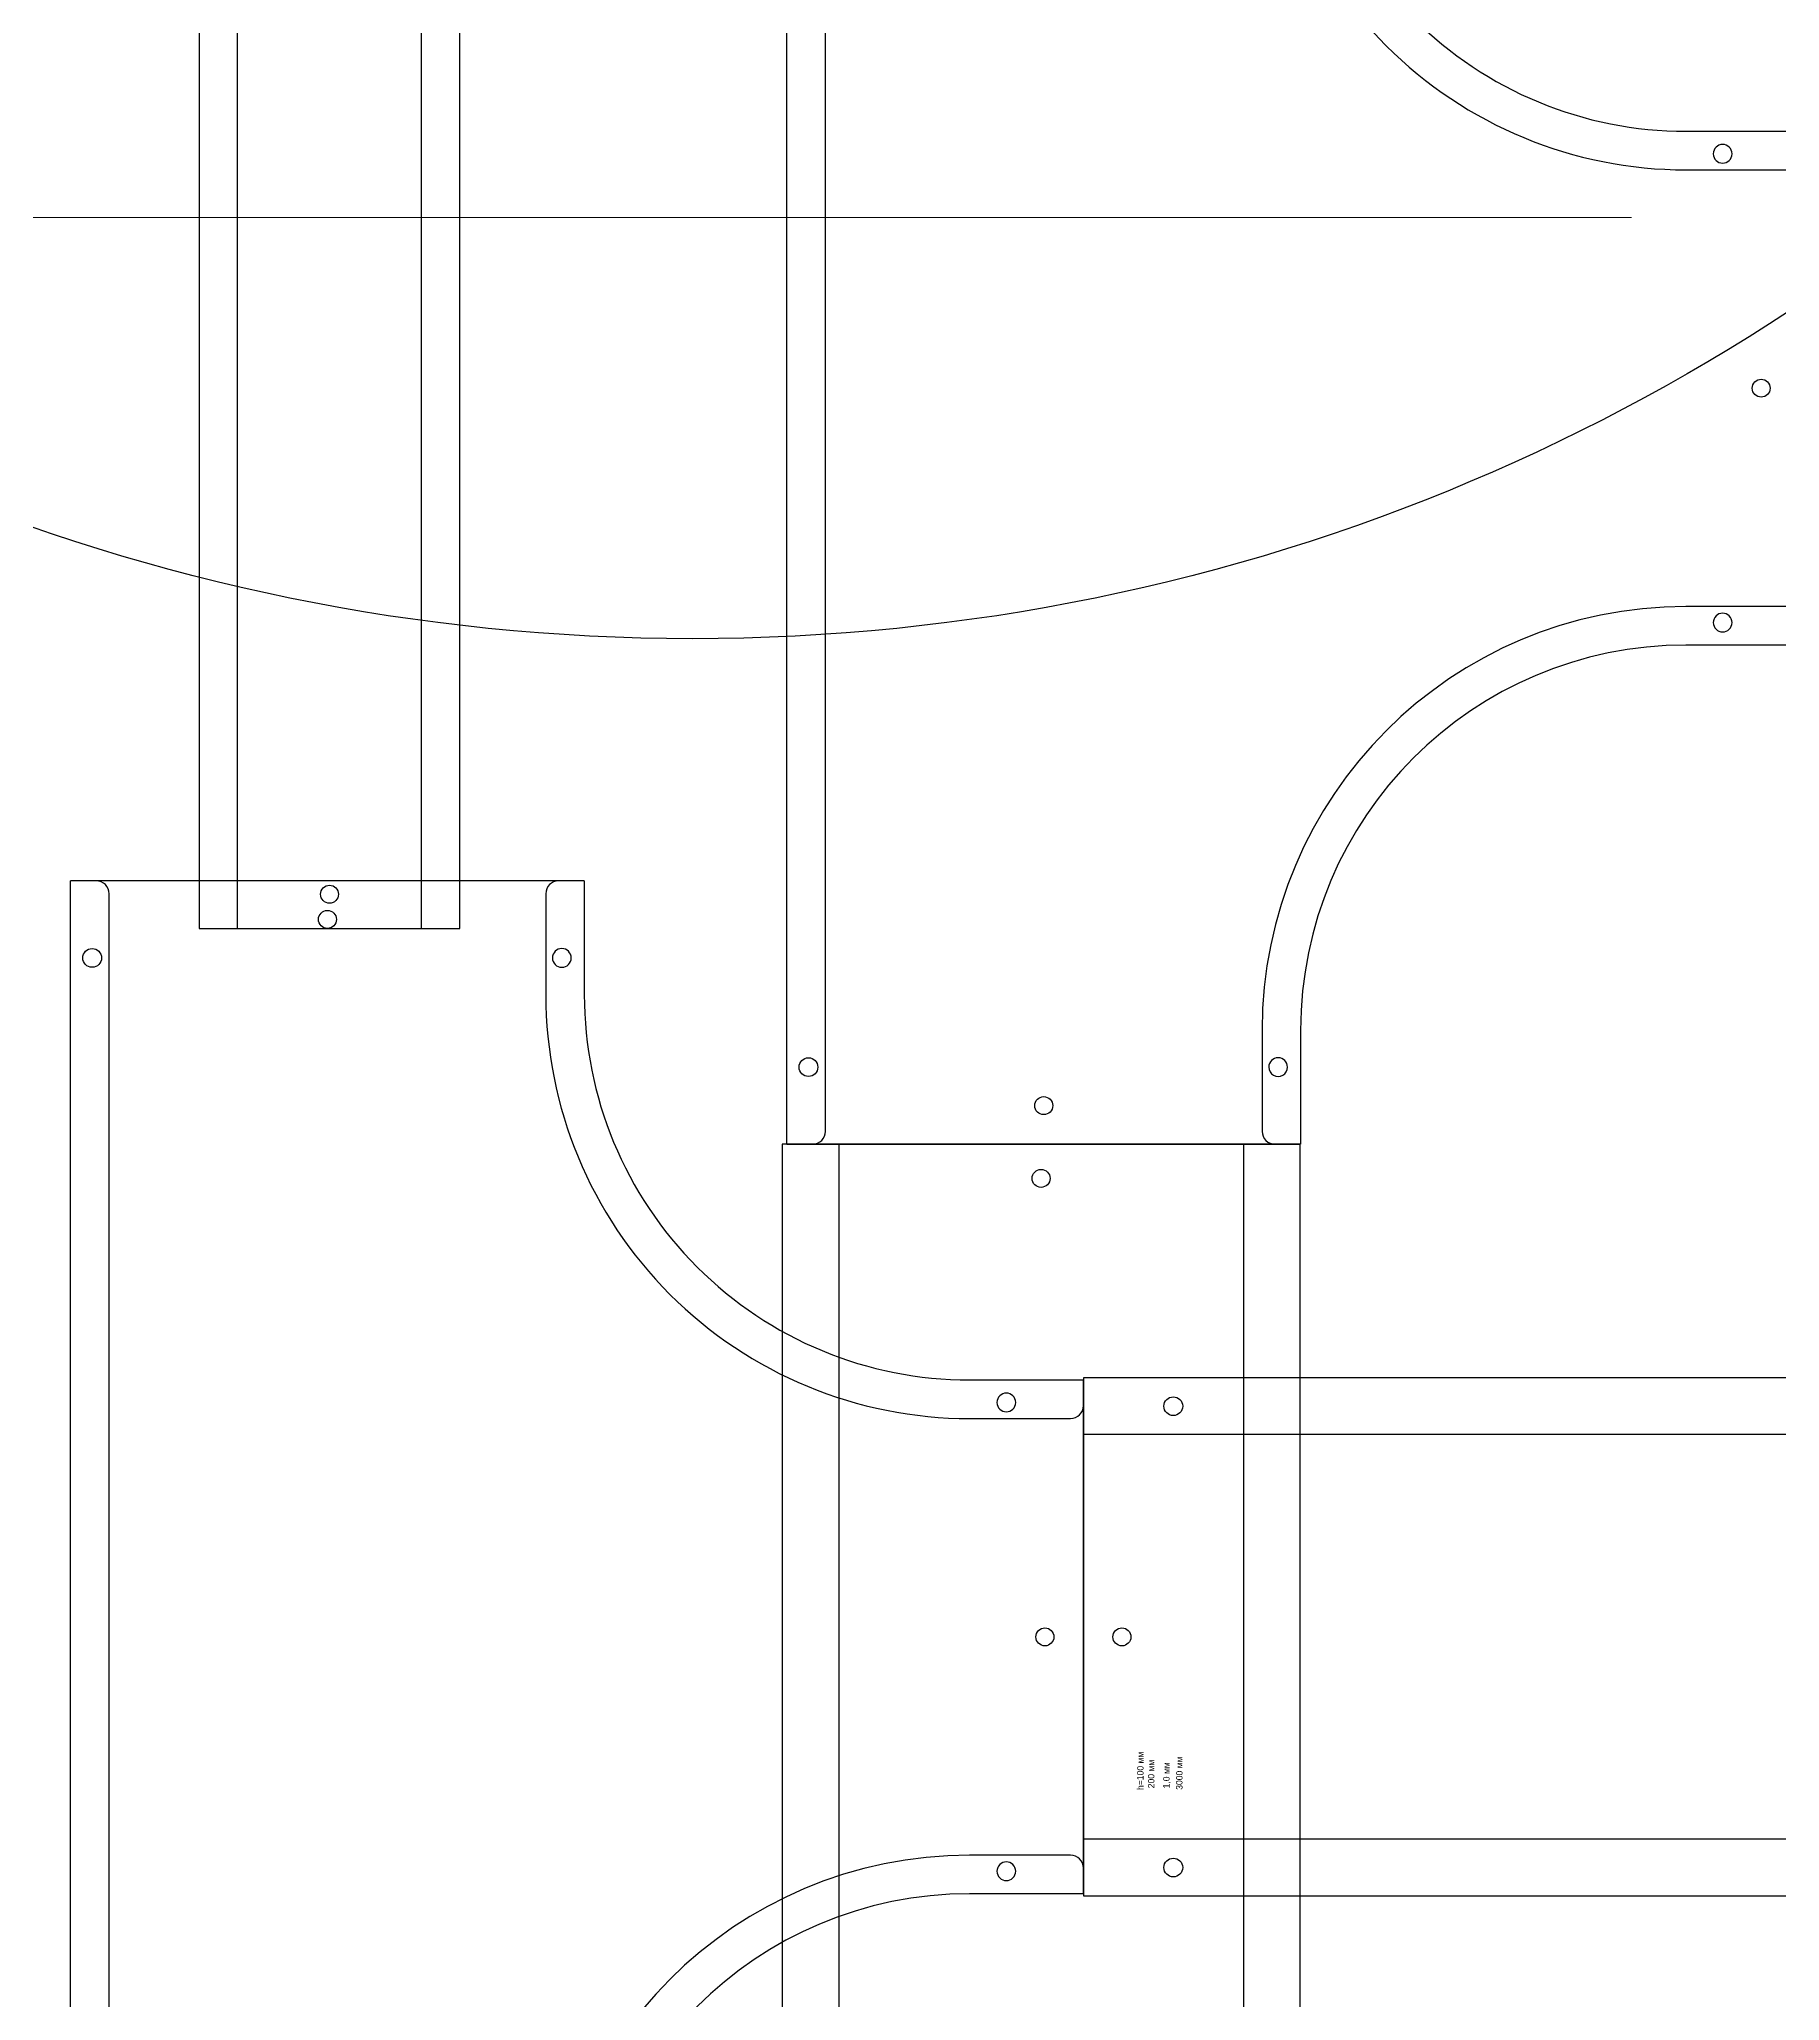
# Model space of a CAD drawing. Header units: millimetres. Extents: x -42533 to 645315, y 3457 to 82611.
# Drawn here: x 150709 to 151387, y 50530 to 51294 of the extents above; entities that cross this region are included whole.
import ezdxf
from ezdxf.enums import TextEntityAlignment as Align

# ---------------------------------------------------------------- set-up
doc = ezdxf.new("R2018")
doc.units = ezdxf.units.MM
for name, color, linetype in [('00_00_потолок_Панели из стали', 7, 'Continuous'), ('ЭОМ_Лотки авар.', 1, 'Continuous'), ('ЭОМ_Лотки рабочие', 5, 'Continuous')]:
    doc.layers.add(name, color=color, linetype=linetype)
doc.styles.get("Standard").update_dxf_attribs({"font": 'arial.ttf'})
doc.styles.add('М2', font='isocpeur.ttf', dxfattribs={"width": 0.8})
doc.dimstyles.new('М2-100', dxfattribs={"dimtxt": 250, "dimasz": 100, "dimexe": 50, "dimexo": 50, "dimgap": 50, "dimtad": 1, "dimdec": 0, "dimzin": 1, "dimtxsty": 'М2', "dimblk": 'ARCHTICK', "dimcen": 2.5, "dimdle": 50, "dimclre": 256, "dimclrt": 256, "dimadec": 0, "dimazin": 0, "dimtfac": 1, "dimtdec": 0, "dimtix": 1, "dimtmove": 1, "dimatfit": 3, "dimldrblk": 'NONE', "dimfxl": 1, "dimtolj": 1, "dimlwd": 9, "dimlwe": 9, "dimarcsym": 1})

# ---------------------------------------------------------------- blocks, each defined once
blk = doc.blocks.new('*U375')
at = {"color": 0, "linetype": 'Continuous', "lineweight": 25}
for p, q in [((-35.79, -17084.83), (-35.8, -5)), ((35.81, -17084.83), (35.8, -5))]:
    blk.add_line(p, q, dxfattribs=at)
blk.add_lwpolyline([(50.81, -17084.83), (50.8, 0), (-50.8, 0), (-50.79, -17084.83)], close=True, dxfattribs=at)
at = {"color": 0, "linetype": 'ByBlock', "lineweight": -2}
blk.add_circle((0.01, -17071.53), 3.5, dxfattribs=at)
at = {"color": 0, "flags": 9}
for tag, p in [('НАИМЕНОВАНИЕ', (-59.12, -7.02)), ('АРТИКУЛ', (-59.7, -11.85)), ('ПРИМЕЧАНИЕ', (-58.82, -17.26))]:
    blk.add_attdef(tag, text='', height=2.5, dxfattribs=at).set_placement(p, align=Align.TOP_LEFT)
at = {"color": 0, "lineweight": 30, "flags": 104}
for tag, p in [('ВЫСОТА', (-59.61, -20.92)), ('ШИРИНА', (-58.94, -25.15)), ('ДЛИНА', (-59.54, -36.09)), ('ТОЛЩИНА', (-58.99, -31.04))]:
    blk.add_attdef(tag, text='', height=2.5, dxfattribs=at).set_placement(p, align=Align.TOP_LEFT)
blk = doc.blocks.new('_ArchTick')
at = {"color": 0, "linetype": 'ByBlock', "lineweight": 70, "const_width": 0.15}
blk.add_lwpolyline([(-0.5, -0.5), (0.5, 0.5)], dxfattribs=at)
blk = doc.blocks.new('*D502')
at = {"layer": '00_00_потолок_Панели из стали', "color": 0, "lineweight": 9, "transparency": 16777216}
blk.add_line((150402, 51274.28), (150402, 50374.08), dxfattribs=at)
at = {"layer": '00_00_потолок_Панели из стали', "lineweight": 9, "transparency": 16777216}
for p, q in [((151329.33, 51224.28), (150352, 51224.28)), ((151251.58, 50424.08), (150352, 50424.08))]:
    blk.add_line(p, q, dxfattribs=at)
at = {"layer": 'Defpoints', "color": 0, "transparency": 16777216}
for p in [(151379.33, 51224.28), (150402, 50424.08), (151301.58, 50424.08)]:
    blk.add_point(p, dxfattribs=at)
at = {"layer": '00_00_потолок_Панели из стали', "color": 0, "lineweight": 9, "transparency": 16777216, "xscale": 100, "yscale": 100, "zscale": 100}
for p, rotation in [((150402, 51224.28), 90), ((150402, 50424.08), 270)]:
    blk.add_blockref('_ArchTick', p, dxfattribs=dict(at, rotation=rotation))
at = {"layer": '00_00_потолок_Панели из стали', "transparency": 16777216, "insert": (150227, 50824.18), "char_height": 250, "attachment_point": 5, "rotation": 90, "style": 'М2'}
blk.add_mtext('\\A1;800', dxfattribs=at)
blk = doc.blocks.new('_None')
blk = doc.blocks.new('*U380')
at = {"color": 0, "linetype": 'ByBlock', "lineweight": -2}
for p, q in [((-100, 250), (-100, 294.3)), ((100, 294.3), (-100, 294.3)), ((100, 294.3), (100, 250)), ((-85, 250), (-85, 289.3)), ((85, 289.3), (85, 250)), ((-294.3, 100), (-250, 100)), ((-294.3, 100), (-294.3, -100)), ((250, 100), (294.3, 100)), ((294.3, -100), (294.3, 100)), ((-289.3, 85), (-250, 85)), ((250, 85), (289.3, 85)), ((289.3, -85), (-289.3, -85)), ((294.3, -100), (-294.3, -100))]:
    blk.add_line(p, q, dxfattribs=at)
for centre, radius in [((0, 279.3), 3.5), ((-279.3, 0), 3.5), ((279.3, 0), 3.5), ((-264.3, -91.6), 3.65), ((264.3, -91.6), 3.65)]:
    blk.add_circle(centre, radius, dxfattribs=at)
for centre, radius, start, end in [((-90, 289.3), 5, 0, 90), ((90, 289.3), 5, 90, 180), ((-91.25, 264.3), 3.65, 0, 180), ((91.25, 264.3), 3.65, 90, 180), ((91.25, 264.3), 3.65, 180, 90), ((-91.25, 264.3), 3.65, 180, 0), ((-250, 250), 150, 270, 0), ((-250, 250), 165, 270, 0), ((250, 250), 165, 180, 270), ((250, 250), 150, 180, 270), ((-264.3, 91.25), 3.65, 270, 180), ((264.3, 91.25), 3.65, 90, 270), ((264.3, 91.25), 3.65, 270, 90), ((-289.3, 90), 5, 180, 270), ((-264.3, 91.25), 3.65, 180, 270), ((289.3, 90), 5, 270, 0), ((-289.3, -90), 5, 90, 180), ((289.3, -90), 5, 0, 90)]:
    blk.add_arc(centre, radius, start, end, dxfattribs=at)
at = {"color": 0, "linetype": 'ByBlock', "lineweight": -2, "flags": 9}
for tag, p in [('НАИМЕНОВАНИЕ', (-28.08, -14.69)), ('АРТИКУЛ', (-27.92, -18.72)), ('ПРИМЕЧАНИЕ', (-27.44, -22.91))]:
    blk.add_attdef(tag, p, '', height=2.5, dxfattribs=at)
at = {"color": 0, "linetype": 'ByBlock', "lineweight": -2, "flags": 104}
for tag, p in [('ВЫСОТА', (-27.38, -28.78)), ('ШИРИНА', (-27.38, -37.51)), ('ТОЛЩИНА', (-27.74, -46.84))]:
    blk.add_attdef(tag, text='', height=2.5, dxfattribs=at).set_placement(p, align=Align.TOP_LEFT)
blk = doc.blocks.new('*U43')
at = {"color": 0, "linetype": 'ByBlock', "lineweight": -2}
for p, q in [((-100, 250), (-100, 294.3)), ((100, 294.3), (-100, 294.3)), ((100, 294.3), (100, 250)), ((-85, 250), (-85, 289.3)), ((85, 289.3), (85, 250)), ((-294.3, 100), (-250, 100)), ((-294.3, 100), (-294.3, -100)), ((250, 100), (294.3, 100)), ((294.3, -100), (294.3, 100)), ((-289.3, 85), (-250, 85)), ((250, 85), (289.3, 85)), ((289.3, -85), (-289.3, -85)), ((294.3, -100), (-294.3, -100))]:
    blk.add_line(p, q, dxfattribs=at)
for centre, radius in [((0, 279.3), 3.5), ((-279.3, 0), 3.5), ((279.3, 0), 3.5), ((-264.3, -91.6), 3.65), ((264.3, -91.6), 3.65)]:
    blk.add_circle(centre, radius, dxfattribs=at)
for centre, radius, start, end in [((-90, 289.3), 5, 0, 90), ((90, 289.3), 5, 90, 180), ((-91.25, 264.3), 3.65, 0, 180), ((91.25, 264.3), 3.65, 90, 180), ((91.25, 264.3), 3.65, 180, 90), ((-91.25, 264.3), 3.65, 180, 0), ((-250, 250), 150, 270, 0), ((-250, 250), 165, 270, 0), ((250, 250), 165, 180, 270), ((250, 250), 150, 180, 270), ((-264.3, 91.25), 3.65, 270, 180), ((264.3, 91.25), 3.65, 90, 270), ((264.3, 91.25), 3.65, 270, 90), ((-289.3, 90), 5, 180, 270), ((-264.3, 91.25), 3.65, 180, 270), ((289.3, 90), 5, 270, 0), ((-289.3, -90), 5, 90, 180), ((289.3, -90), 5, 0, 90)]:
    blk.add_arc(centre, radius, start, end, dxfattribs=at)
at = {"color": 0, "linetype": 'ByBlock', "lineweight": -2, "flags": 9}
for tag, p in [('НАИМЕНОВАНИЕ', (-28.08, -14.69)), ('АРТИКУЛ', (-27.92, -18.72)), ('ПРИМЕЧАНИЕ', (-27.44, -22.91))]:
    blk.add_attdef(tag, p, '', height=2.5, dxfattribs=at)
at = {"color": 0, "linetype": 'ByBlock', "lineweight": -2, "flags": 104}
for tag, p in [('ВЫСОТА', (-27.38, -28.78)), ('ШИРИНА', (-27.38, -37.51)), ('ТОЛЩИНА', (-27.74, -46.84))]:
    blk.add_attdef(tag, text='', height=2.5, dxfattribs=at).set_placement(p, align=Align.TOP_LEFT)
blk = doc.blocks.new('*U166')
at = {"color": 0, "linetype": 'Continuous', "lineweight": 25}
for p, q in [((-78.8, -1477.17), (-78.8, 0)), ((78.8, -1477.17), (78.8, 0))]:
    blk.add_line(p, q, dxfattribs=at)
blk.add_lwpolyline([(100.8, -1477.17), (100.8, 0), (-100.8, 0), (-100.8, -1477.17)], close=True, dxfattribs=at)
at = {"color": 0, "linetype": 'ByBlock', "lineweight": -2}
blk.add_circle((0, -15), 3.5, dxfattribs=at)
at = {"color": 0, "linetype": 'Continuous', "lineweight": 25}
for centre, radius in [((0, -15), 3.5), ((-89.8, -35), 3.65), ((89.8, -35), 3.65)]:
    blk.add_circle(centre, radius, dxfattribs=at)
at = {"color": 0, "flags": 9}
for tag, p in [('НАИМЕНОВАНИЕ', (-59.12, -7.02)), ('АРТИКУЛ', (-59.7, -11.85)), ('ПРИМЕЧАНИЕ', (-58.82, -17.26))]:
    blk.add_attdef(tag, text='', height=2.5, dxfattribs=at).set_placement(p, align=Align.TOP_LEFT)
at = {"color": 0, "lineweight": 30, "flags": 104}
for tag, p in [('ВЫСОТА', (-59.61, -20.92)), ('ШИРИНА', (-58.94, -25.15)), ('ДЛИНА', (-59.54, -36.09)), ('ТОЛЩИНА', (-58.99, -31.04))]:
    blk.add_attdef(tag, text='', height=2.5, dxfattribs=at).set_placement(p, align=Align.TOP_LEFT)
blk = doc.blocks.new('*U377')
at = {"color": 0, "linetype": 'Continuous', "lineweight": 25}
for p, q in [((-78.79, -8810.22), (-78.8, 0)), ((78.81, -8810.22), (78.8, 0))]:
    blk.add_line(p, q, dxfattribs=at)
blk.add_lwpolyline([(100.81, -8810.22), (100.8, 0), (-100.8, 0), (-100.79, -8810.22)], close=True, dxfattribs=at)
at = {"color": 0, "linetype": 'ByBlock', "lineweight": -2}
blk.add_circle((0.01, -8796.91), 3.5, dxfattribs=at)
at = {"color": 0, "flags": 9}
for tag, p in [('НАИМЕНОВАНИЕ', (-59.12, -7.02)), ('АРТИКУЛ', (-59.7, -11.85)), ('ПРИМЕЧАНИЕ', (-58.82, -17.26))]:
    blk.add_attdef(tag, text='', height=2.5, dxfattribs=at).set_placement(p, align=Align.TOP_LEFT)
at = {"color": 0, "lineweight": 30, "flags": 104}
for tag, p in [('ВЫСОТА', (-59.61, -20.92)), ('ШИРИНА', (-58.94, -25.15)), ('ДЛИНА', (-59.54, -36.09)), ('ТОЛЩИНА', (-58.99, -31.04))]:
    blk.add_attdef(tag, text='', height=2.5, dxfattribs=at).set_placement(p, align=Align.TOP_LEFT)

msp = doc.modelspace()

# ---------------------------------------------------------------- linework, layer by layer
at = {"layer": 'ЭОМ_Лотки рабочие', "color": 7, "lineweight": 30}
msp.add_circle((150963.76, 51838.24), 777.93, dxfattribs=at)

# ---------------------------------------------------------------- block references
at = {"layer": 'ЭОМ_Лотки авар.', "color": 1}
for name, p, rotation in [('*U43', (151100.55, 51157.83), 270), ('*U377', (151099.53, 42053.31), 180)]:
    msp.add_blockref(name, p, dxfattribs=dict(at, rotation=rotation))
at = {"layer": 'ЭОМ_Лотки рабочие'}
msp.add_blockref('*U375', (150822.47, 68032.36), dxfattribs=at)
at = {"layer": 'ЭОМ_Лотки рабочие', "rotation": 270}
msp.add_blockref('*U380', (150821.68, 50671.73), dxfattribs=at)
at = {"layer": 'ЭОМ_Лотки рабочие'}
ref = msp.add_blockref('*U166', (151115.98, 50671.73), dxfattribs=dict(at, rotation=89.99999999999999))
lines = msp.add_mtext('3000 мм', dxfattribs={"layer": '0', "color": 0, "insert": (151152.06, 50612.19), "char_height": 2.5, "attachment_point": 1, "rotation": 90})
ref.add_attrib('ДЛИНА', '', (151152.06, 50612.19), dxfattribs={"flags": 2}).embed_mtext(lines)
lines = msp.add_mtext('1,0 мм', dxfattribs={"layer": '0', "color": 0, "insert": (151147.02, 50612.74), "char_height": 2.5, "attachment_point": 1, "rotation": 90})
ref.add_attrib('ТОЛЩИНА', '', (151147.02, 50612.74), dxfattribs={"flags": 2}).embed_mtext(lines)
lines = msp.add_mtext('h=100 мм', dxfattribs={"layer": '0', "color": 0, "insert": (151136.89, 50612.12), "char_height": 2.5, "attachment_point": 1, "rotation": 90})
ref.add_attrib('ВЫСОТА', '', (151136.89, 50612.12), dxfattribs={"flags": 2}).embed_mtext(lines)
lines = msp.add_mtext('200 мм', dxfattribs={"layer": '0', "color": 0, "insert": (151141.12, 50612.79), "char_height": 2.5, "attachment_point": 1, "rotation": 90})
ref.add_attrib('ШИРИНА', '', (151141.12, 50612.79), dxfattribs={"flags": 2}).embed_mtext(lines)

# ---------------------------------------------------------------- dimensions: what is measured, and where the dimension line sits
at = {"layer": '00_00_потолок_Панели из стали'}
dim = msp.add_linear_dim(base=(150402, 50424.08), p1=(151379.33, 51224.28), p2=(151301.58, 50424.08), angle=90, dimstyle='М2-100', dxfattribs=at)
dim.commit()
dim.dimension.update_dxf_attribs({"geometry": '*D502', "text_midpoint": (150227, 50824.18)})

doc.saveas('drawing.dxf')
